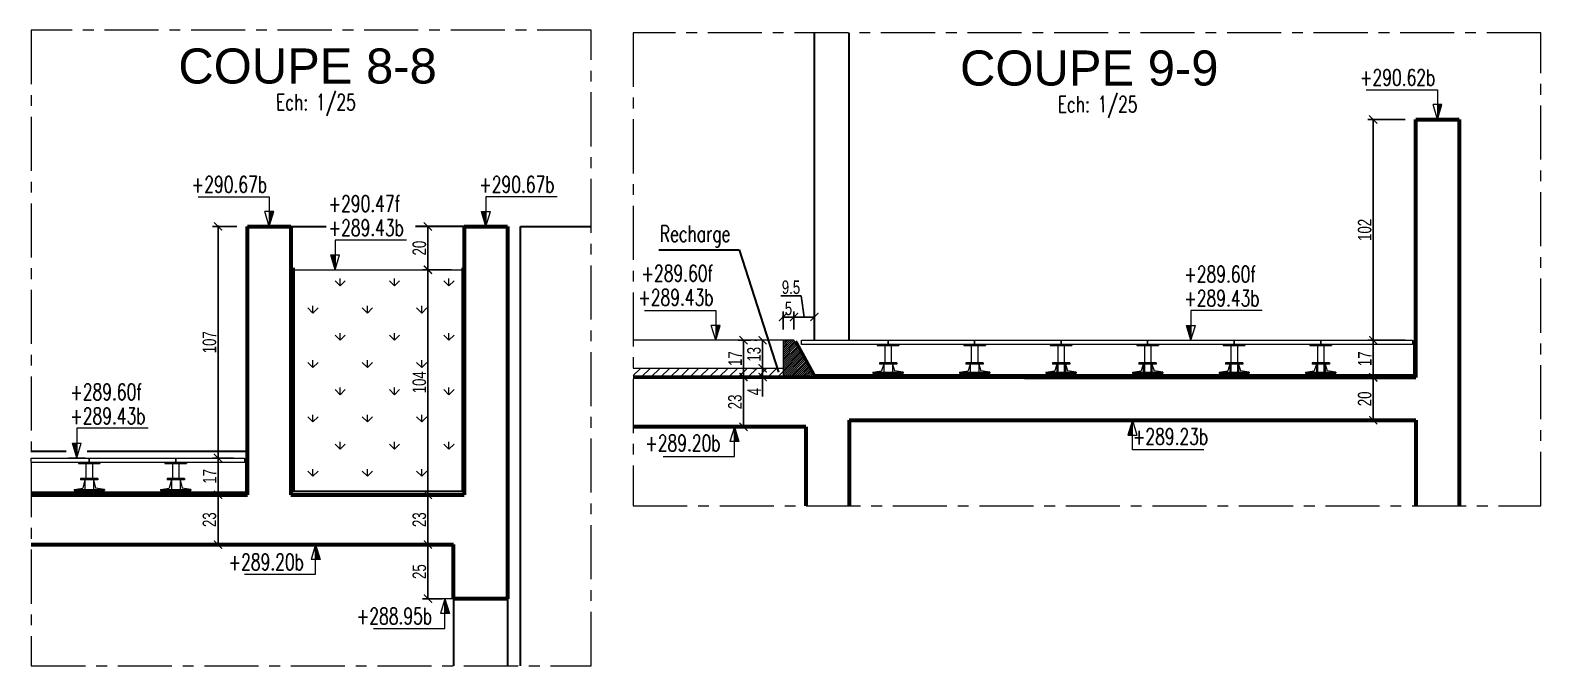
# Model space of a CAD drawing. Header units: metres. Extents: x -12536 to 12621, y -17191 to 9596.
# Drawn here: x 8631 to 9329, y 2100 to 2393 of the extents above; entities that cross this region are included whole.
import ezdxf
from ezdxf.enums import TextEntityAlignment as Align

# ---------------------------------------------------------------- set-up
doc = ezdxf.new("R2010")
doc.units = ezdxf.units.M
doc.header["$MEASUREMENT"] = 0
doc.header["$PDMODE"] = 2
doc.header["$PDSIZE"] = 0.25
doc.linetypes.add('AXES', pattern=[2, 1.25, -0.25, 0.25, -0.25])
doc.linetypes.add('CACHE2', pattern=[4.7625, 3.175, -1.5875])
for name, color, linetype, lineweight in [('B-AXE', 1, 'AXES', 13), ('B-CAC', 5, 'CACHE2', 9), ('B-COT', 1, 'Continuous', 18), ('B-HAC', 8, 'Continuous', 9), ('B-T-VUE', 3, 'Continuous', 30), ('B-TITRE', 7, 'Continuous', 40), ('B-TXT', 3, 'Continuous', 30), ('B-VOILE-BA', 7, 'Continuous', 60), ('COTATION', 1, 'Continuous', 18), ('Plots', 5, 'Continuous', 0)]:
    doc.layers.add(name, color=color, linetype=linetype, lineweight=lineweight)
doc.styles.add('TEXTE', font='arial.ttf', dxfattribs={"width": 0.7})
doc.styles.add('TEXTE50', font='romans.shx', dxfattribs={"width": 0.7, "height": 0.15})
doc.styles.add('TITRE50', font='arial.ttf', dxfattribs={"height": 0.3})
doc.dimstyles.new('COT25CMm', dxfattribs={"dimscale": 0.5, "dimtxt": 12.5, "dimasz": 7.5, "dimexe": 5, "dimexo": 10, "dimgap": 1.5, "dimtad": 1, "dimdec": 1, "dimrnd": 0.5, "dimzin": 12, "dimdsep": 46, "dimtxsty": 'TEXTE', "dimblk1": 'ARCHTICK', "dimblk2": 'ARCHTICK', "dimsah": 1, "dimcen": 0, "dimdle": 0.75, "dimclrd": 1, "dimclre": 1, "dimclrt": 3, "dimadec": 0, "dimazin": 3, "dimtfac": 1, "dimtdec": 1, "dimtmove": 1, "dimatfit": 3, "dimldrblk": 'ARCHTICK', "dimfxl": 1, "dimtolj": 1, "dimtzin": 0, "dimarcsym": 0})

# ---------------------------------------------------------------- blocks, each defined once
blk = doc.blocks.new('niv00')
at = {"layer": 'B-COT'}
for p, q in [((481926.262, -520782.891), (481926.92, -520782.891)), ((481926.92, -520782.891), (481926.92, -520783.165)), ((481926.92, -520783.165), (481926.879, -520783.028)), ((481926.962, -520783.028), (481926.879, -520783.028)), ((481926.92, -520783.165), (481926.962, -520783.028)), ((481926.999, -520783.165), (481926.842, -520783.165))]:
    blk.add_line(p, q, dxfattribs=at)
blk.add_solid([(481926.962, -520783.028), (481926.92, -520783.028), (481926.92, -520783.165)], dxfattribs=at)
blk = doc.blocks.new('_ArchTick')
at = {"color": 0, "linetype": 'ByBlock', "const_width": 0.15}
blk.add_lwpolyline([(-0.5, -0.5), (0.5, 0.5)], dxfattribs=at)
blk = doc.blocks.new('*D530')
at = {"layer": 'B-COT', "color": 1, "lineweight": -2, "transparency": 16777216}
for p, q in [((9266.46, 2352.23), (9249.25, 2352.23)), ((9251.75, 2352.6), (9251.75, 2249.85)), ((9266.46, 2250.23), (9249.25, 2250.23))]:
    blk.add_line(p, q, dxfattribs=at)
at = {"layer": 'Defpoints', "color": 0, "transparency": 16777216}
for p in [(9271.46, 2352.23), (9251.75, 2250.23), (9271.46, 2250.23)]:
    blk.add_point(p, dxfattribs=at)
at = {"layer": 'B-COT', "color": 1, "lineweight": -2, "transparency": 16777216, "xscale": 3.75, "yscale": 3.75, "zscale": 3.75}
for p, rotation in [((9251.75, 2352.23), 90), ((9251.75, 2250.23), 270)]:
    blk.add_blockref('_ArchTick', p, dxfattribs=dict(at, rotation=rotation))
at = {"layer": 'B-COT', "color": 3, "transparency": 16777216, "insert": (9247.81, 2301.23), "char_height": 6.25, "attachment_point": 5, "rotation": 90, "style": 'TEXTE'}
blk.add_mtext('\\A1;102', dxfattribs=at)
blk = doc.blocks.new('*D531')
at = {"layer": 'B-COT', "color": 1, "lineweight": -2, "transparency": 16777216}
for p, q in [((9266.46, 2250.23), (9249.25, 2250.23)), ((9251.75, 2250.6), (9251.75, 2232.68)), ((9266.46, 2233.06), (9249.25, 2233.06))]:
    blk.add_line(p, q, dxfattribs=at)
at = {"layer": 'Defpoints', "color": 0, "transparency": 16777216}
for p in [(9271.46, 2250.23), (9251.75, 2233.06), (9271.46, 2233.06)]:
    blk.add_point(p, dxfattribs=at)
at = {"layer": 'B-COT', "color": 1, "lineweight": -2, "transparency": 16777216, "xscale": 3.75, "yscale": 3.75, "zscale": 3.75}
for p, rotation in [((9251.75, 2250.23), 90), ((9251.75, 2233.06), 270)]:
    blk.add_blockref('_ArchTick', p, dxfattribs=dict(at, rotation=rotation))
at = {"layer": 'B-COT', "color": 3, "transparency": 16777216, "insert": (9247.86, 2241.64), "char_height": 6.25, "attachment_point": 5, "rotation": 90, "style": 'TEXTE'}
blk.add_mtext('\\A1;17', dxfattribs=at)
blk = doc.blocks.new('*D532')
at = {"layer": 'B-COT', "color": 1, "lineweight": -2, "transparency": 16777216}
for p, q in [((9266.46, 2233.06), (9249.25, 2233.06)), ((9251.75, 2233.43), (9251.75, 2212.85)), ((9266.46, 2213.23), (9249.25, 2213.23))]:
    blk.add_line(p, q, dxfattribs=at)
at = {"layer": 'Defpoints', "color": 0, "transparency": 16777216}
for p in [(9271.46, 2233.06), (9251.75, 2213.23), (9271.46, 2213.23)]:
    blk.add_point(p, dxfattribs=at)
at = {"layer": 'B-COT', "color": 1, "lineweight": -2, "transparency": 16777216, "xscale": 3.75, "yscale": 3.75, "zscale": 3.75}
for p, rotation in [((9251.75, 2233.06), 90), ((9251.75, 2213.23), 270)]:
    blk.add_blockref('_ArchTick', p, dxfattribs=dict(at, rotation=rotation))
at = {"layer": 'B-COT', "color": 3, "transparency": 16777216, "insert": (9247.81, 2223.14), "char_height": 6.25, "attachment_point": 5, "rotation": 90, "style": 'TEXTE'}
blk.add_mtext('\\A1;20', dxfattribs=at)
blk = doc.blocks.new('*D533')
at = {"layer": 'B-COT', "color": 1, "lineweight": -2, "transparency": 16777216}
for p, q in [((8964, 2250.23), (8958.16, 2250.23)), ((8960.66, 2250.6), (8960.66, 2232.86)), ((8965.66, 2233.24), (8963.16, 2233.24))]:
    blk.add_line(p, q, dxfattribs=at)
at = {"layer": 'Defpoints', "color": 0, "transparency": 16777216}
for p in [(8969, 2250.23), (8960.66, 2233.24), (8960.66, 2233.24)]:
    blk.add_point(p, dxfattribs=at)
at = {"layer": 'B-COT', "color": 1, "lineweight": -2, "transparency": 16777216, "xscale": 3.75, "yscale": 3.75, "zscale": 3.75}
for p, rotation in [((8960.66, 2250.23), 90), ((8960.66, 2233.24), 270)]:
    blk.add_blockref('_ArchTick', p, dxfattribs=dict(at, rotation=rotation))
at = {"layer": 'B-COT', "color": 3, "transparency": 16777216, "insert": (8956.77, 2241.73), "char_height": 6.25, "attachment_point": 5, "rotation": 90, "style": 'TEXTE'}
blk.add_mtext('\\A1;17', dxfattribs=at)
blk = doc.blocks.new('*D534')
at = {"layer": 'B-COT', "color": 1, "lineweight": -2, "transparency": 16777216}
for p, q in [((8960.66, 2233.61), (8960.66, 2209.85)), ((8965.66, 2233.24), (8963.16, 2233.24)), ((8964, 2210.23), (8958.16, 2210.23))]:
    blk.add_line(p, q, dxfattribs=at)
at = {"layer": 'Defpoints', "color": 0, "transparency": 16777216}
for p in [(8960.66, 2233.24), (8960.66, 2210.23), (8969, 2210.23)]:
    blk.add_point(p, dxfattribs=at)
at = {"layer": 'B-COT', "color": 1, "lineweight": -2, "transparency": 16777216, "xscale": 3.75, "yscale": 3.75, "zscale": 3.75}
for p, rotation in [((8960.66, 2233.24), 90), ((8960.66, 2210.23), 270)]:
    blk.add_blockref('_ArchTick', p, dxfattribs=dict(at, rotation=rotation))
at = {"layer": 'B-COT', "color": 3, "transparency": 16777216, "insert": (8956.72, 2221.73), "char_height": 6.25, "attachment_point": 5, "rotation": 90, "style": 'TEXTE'}
blk.add_mtext('\\A1;23', dxfattribs=at)
blk = doc.blocks.new('*D544')
at = {"layer": 'B-COT', "color": 1, "lineweight": -2, "transparency": 16777216}
for p, q in [((8826.56, 2302.8), (8812.27, 2302.8)), ((8814.77, 2303.17), (8814.77, 2282.42)), ((8825.73, 2282.8), (8812.27, 2282.8))]:
    blk.add_line(p, q, dxfattribs=at)
at = {"layer": 'Defpoints', "color": 0, "transparency": 16777216}
for p in [(8831.56, 2302.8), (8814.77, 2282.8), (8830.73, 2282.8)]:
    blk.add_point(p, dxfattribs=at)
at = {"layer": 'B-COT', "color": 1, "lineweight": -2, "transparency": 16777216, "xscale": 3.75, "yscale": 3.75, "zscale": 3.75}
for p, rotation in [((8814.77, 2302.8), 90), ((8814.77, 2282.8), 270)]:
    blk.add_blockref('_ArchTick', p, dxfattribs=dict(at, rotation=rotation))
at = {"layer": 'B-COT', "color": 3, "transparency": 16777216, "insert": (8810.83, 2292.8), "char_height": 6.25, "attachment_point": 5, "rotation": 90, "style": 'TEXTE'}
blk.add_mtext('\\A1;20', dxfattribs=at)
blk = doc.blocks.new('*D545')
at = {"layer": 'B-COT', "color": 1, "lineweight": -2, "transparency": 16777216}
for p, q in [((8825.73, 2282.8), (8812.27, 2282.8)), ((8814.77, 2283.17), (8814.77, 2178.42)), ((8826.56, 2178.8), (8812.27, 2178.8))]:
    blk.add_line(p, q, dxfattribs=at)
at = {"layer": 'Defpoints', "color": 0, "transparency": 16777216}
for p in [(8830.73, 2282.8), (8814.77, 2178.8), (8831.56, 2178.8)]:
    blk.add_point(p, dxfattribs=at)
at = {"layer": 'B-COT', "color": 1, "lineweight": -2, "transparency": 16777216, "xscale": 3.75, "yscale": 3.75, "zscale": 3.75}
for p, rotation in [((8814.77, 2282.8), 90), ((8814.77, 2178.8), 270)]:
    blk.add_blockref('_ArchTick', p, dxfattribs=dict(at, rotation=rotation))
at = {"layer": 'B-COT', "color": 3, "transparency": 16777216, "insert": (8810.83, 2230.8), "char_height": 6.25, "attachment_point": 5, "rotation": 90, "style": 'TEXTE'}
blk.add_mtext('\\A1;104', dxfattribs=at)
blk = doc.blocks.new('*D546')
at = {"layer": 'B-COT', "color": 1, "lineweight": -2, "transparency": 16777216}
for p, q in [((8826.56, 2178.8), (8812.27, 2178.8)), ((8814.77, 2179.17), (8814.77, 2155.42)), ((8821.56, 2155.8), (8812.27, 2155.8))]:
    blk.add_line(p, q, dxfattribs=at)
at = {"layer": 'Defpoints', "color": 0, "transparency": 16777216}
for p in [(8831.56, 2178.8), (8814.77, 2155.8), (8826.56, 2155.8)]:
    blk.add_point(p, dxfattribs=at)
at = {"layer": 'B-COT', "color": 1, "lineweight": -2, "transparency": 16777216, "xscale": 3.75, "yscale": 3.75, "zscale": 3.75}
for p, rotation in [((8814.77, 2178.8), 90), ((8814.77, 2155.8), 270)]:
    blk.add_blockref('_ArchTick', p, dxfattribs=dict(at, rotation=rotation))
at = {"layer": 'B-COT', "color": 3, "transparency": 16777216, "insert": (8810.83, 2167.3), "char_height": 6.25, "attachment_point": 5, "rotation": 90, "style": 'TEXTE'}
blk.add_mtext('\\A1;23', dxfattribs=at)
blk = doc.blocks.new('*D547')
at = {"layer": 'B-COT', "color": 1, "lineweight": -2, "transparency": 16777216}
for p, q in [((8821.56, 2155.8), (8812.27, 2155.8)), ((8814.77, 2156.17), (8814.77, 2130.42)), ((8821.56, 2130.8), (8812.27, 2130.8))]:
    blk.add_line(p, q, dxfattribs=at)
at = {"layer": 'Defpoints', "color": 0, "transparency": 16777216}
for p in [(8826.56, 2155.8), (8814.77, 2130.8), (8826.56, 2130.8)]:
    blk.add_point(p, dxfattribs=at)
at = {"layer": 'B-COT', "color": 1, "lineweight": -2, "transparency": 16777216, "xscale": 3.75, "yscale": 3.75, "zscale": 3.75}
for p, rotation in [((8814.77, 2155.8), 90), ((8814.77, 2130.8), 270)]:
    blk.add_blockref('_ArchTick', p, dxfattribs=dict(at, rotation=rotation))
at = {"layer": 'B-COT', "color": 3, "transparency": 16777216, "insert": (8810.83, 2143.3), "char_height": 6.25, "attachment_point": 5, "rotation": 90, "style": 'TEXTE'}
blk.add_mtext('\\A1;25', dxfattribs=at)
blk = doc.blocks.new('*D548')
at = {"layer": 'B-COT', "color": 1, "lineweight": -2, "transparency": 16777216}
for p, q in [((8726.44, 2302.8), (8715.26, 2302.8)), ((8717.76, 2303.17), (8717.76, 2195.42)), ((8724.94, 2195.8), (8715.26, 2195.8))]:
    blk.add_line(p, q, dxfattribs=at)
at = {"layer": 'Defpoints', "color": 0, "transparency": 16777216}
for p in [(8731.44, 2302.8), (8717.76, 2195.8), (8729.94, 2195.8)]:
    blk.add_point(p, dxfattribs=at)
at = {"layer": 'B-COT', "color": 1, "lineweight": -2, "transparency": 16777216, "xscale": 3.75, "yscale": 3.75, "zscale": 3.75}
for p, rotation in [((8717.76, 2302.8), 90), ((8717.76, 2195.8), 270)]:
    blk.add_blockref('_ArchTick', p, dxfattribs=dict(at, rotation=rotation))
at = {"layer": 'B-COT', "color": 3, "transparency": 16777216, "insert": (8713.82, 2249.3), "char_height": 6.25, "attachment_point": 5, "rotation": 90, "style": 'TEXTE'}
blk.add_mtext('\\A1;107', dxfattribs=at)
blk = doc.blocks.new('*D549')
at = {"layer": 'B-COT', "color": 1, "lineweight": -2, "transparency": 16777216}
for p, q in [((8724.94, 2195.8), (8715.26, 2195.8)), ((8717.76, 2196.17), (8717.76, 2178.42)), ((8726.44, 2178.8), (8715.26, 2178.8))]:
    blk.add_line(p, q, dxfattribs=at)
at = {"layer": 'Defpoints', "color": 0, "transparency": 16777216}
for p in [(8729.94, 2195.8), (8717.76, 2178.8), (8731.44, 2178.8)]:
    blk.add_point(p, dxfattribs=at)
at = {"layer": 'B-COT', "color": 1, "lineweight": -2, "transparency": 16777216, "xscale": 3.75, "yscale": 3.75, "zscale": 3.75}
for p, rotation in [((8717.76, 2195.8), 90), ((8717.76, 2178.8), 270)]:
    blk.add_blockref('_ArchTick', p, dxfattribs=dict(at, rotation=rotation))
at = {"layer": 'B-COT', "color": 3, "transparency": 16777216, "insert": (8713.87, 2187.3), "char_height": 6.25, "attachment_point": 5, "rotation": 90, "style": 'TEXTE'}
blk.add_mtext('\\A1;17', dxfattribs=at)
blk = doc.blocks.new('*D550')
at = {"layer": 'B-COT', "color": 1, "lineweight": -2, "transparency": 16777216}
for p, q in [((8726.44, 2178.8), (8715.26, 2178.8)), ((8717.76, 2179.17), (8717.76, 2155.42)), ((8720.82, 2155.8), (8715.26, 2155.8))]:
    blk.add_line(p, q, dxfattribs=at)
at = {"layer": 'Defpoints', "color": 0, "transparency": 16777216}
for p in [(8731.44, 2178.8), (8717.76, 2155.8), (8725.82, 2155.8)]:
    blk.add_point(p, dxfattribs=at)
at = {"layer": 'B-COT', "color": 1, "lineweight": -2, "transparency": 16777216, "xscale": 3.75, "yscale": 3.75, "zscale": 3.75}
for p, rotation in [((8717.76, 2178.8), 90), ((8717.76, 2155.8), 270)]:
    blk.add_blockref('_ArchTick', p, dxfattribs=dict(at, rotation=rotation))
at = {"layer": 'B-COT', "color": 3, "transparency": 16777216, "insert": (8713.81, 2167.3), "char_height": 6.25, "attachment_point": 5, "rotation": 90, "style": 'TEXTE'}
blk.add_mtext('\\A1;23', dxfattribs=at)
blk = doc.blocks.new('*D551')
at = {"layer": 'B-COT', "color": 1, "lineweight": -2, "transparency": 16777216}
for p, q in [((8987.36, 2270.74), (8977.86, 2270.74)), ((8988.71, 2260.96), (8987.36, 2270.74)), ((8983.96, 2255.23), (8983.96, 2263.46)), ((8993.46, 2255.23), (8993.46, 2263.46)), ((8993.83, 2260.96), (8983.58, 2260.96))]:
    blk.add_line(p, q, dxfattribs=at)
at = {"layer": 'Defpoints', "color": 0, "transparency": 16777216}
for p in [(8983.96, 2260.96), (8983.96, 2250.23), (8993.46, 2250.23)]:
    blk.add_point(p, dxfattribs=at)
at = {"layer": 'B-COT', "color": 1, "lineweight": -2, "transparency": 16777216, "xscale": 3.75, "yscale": 3.75, "zscale": 3.75, "rotation": 180}
blk.add_blockref('_ArchTick', (8983.96, 2260.96), dxfattribs=at)
at = {"layer": 'B-COT', "color": 1, "lineweight": -2, "transparency": 16777216, "xscale": 3.75, "yscale": 3.75, "zscale": 3.75}
blk.add_blockref('_ArchTick', (8993.46, 2260.96), dxfattribs=at)
at = {"layer": 'B-COT', "color": 3, "transparency": 16777216, "insert": (8982.61, 2274.68), "char_height": 6.25, "attachment_point": 5, "style": 'TEXTE'}
blk.add_mtext('\\A1;9.5', dxfattribs=at)
blk = doc.blocks.new('*D552')
at = {"layer": 'B-COT', "color": 1, "lineweight": -2, "transparency": 16777216}
for p, q in [((8978.96, 2255.23), (8978.96, 2263.46)), ((8983.96, 2255.23), (8983.96, 2263.46)), ((8984.33, 2260.96), (8978.58, 2260.96))]:
    blk.add_line(p, q, dxfattribs=at)
at = {"layer": 'Defpoints', "color": 0, "transparency": 16777216}
for p in [(8978.96, 2260.96), (8978.96, 2250.23), (8983.96, 2250.23)]:
    blk.add_point(p, dxfattribs=at)
at = {"layer": 'B-COT', "color": 1, "lineweight": -2, "transparency": 16777216, "xscale": 3.75, "yscale": 3.75, "zscale": 3.75, "rotation": 180}
blk.add_blockref('_ArchTick', (8978.96, 2260.96), dxfattribs=at)
at = {"layer": 'B-COT', "color": 1, "lineweight": -2, "transparency": 16777216, "xscale": 3.75, "yscale": 3.75, "zscale": 3.75}
blk.add_blockref('_ArchTick', (8983.96, 2260.96), dxfattribs=at)
at = {"layer": 'B-COT', "color": 3, "transparency": 16777216, "insert": (8981.46, 2264.89), "char_height": 6.25, "attachment_point": 5, "style": 'TEXTE'}
blk.add_mtext('\\A1;5', dxfattribs=at)
blk = doc.blocks.new('*D634')
at = {"layer": 'B-COT', "color": 1, "lineweight": -2, "transparency": 16777216}
for p, q in [((8965.01, 2237.23), (8966.98, 2237.23)), ((8969.48, 2232.86), (8969.48, 2237.6)), ((8965.01, 2233.23), (8966.98, 2233.23)), ((8969.48, 2224.21), (8969.48, 2233.23))]:
    blk.add_line(p, q, dxfattribs=at)
at = {"layer": 'Defpoints', "color": 0, "transparency": 16777216}
for p in [(8969.48, 2237.23), (8970.01, 2237.23), (8970.01, 2233.23)]:
    blk.add_point(p, dxfattribs=at)
at = {"layer": 'B-COT', "color": 1, "lineweight": -2, "transparency": 16777216, "xscale": 3.75, "yscale": 3.75, "zscale": 3.75}
for p, rotation in [((8969.48, 2237.23), 90), ((8969.48, 2233.23), 270)]:
    blk.add_blockref('_ArchTick', p, dxfattribs=dict(at, rotation=rotation))
at = {"layer": 'B-COT', "color": 3, "transparency": 16777216, "insert": (8965.61, 2226.48), "char_height": 6.25, "attachment_point": 5, "rotation": 90, "style": 'TEXTE'}
blk.add_mtext('\\A1;4', dxfattribs=at)
blk = doc.blocks.new('*D635')
at = {"layer": 'B-COT', "color": 1, "lineweight": -2, "transparency": 16777216}
for p, q in [((8965.75, 2250.23), (8966.98, 2250.23)), ((8969.48, 2236.85), (8969.48, 2250.6)), ((8965.01, 2237.23), (8966.98, 2237.23))]:
    blk.add_line(p, q, dxfattribs=at)
at = {"layer": 'Defpoints', "color": 0, "transparency": 16777216}
for p in [(8969.48, 2250.23), (8970.75, 2250.23), (8970.01, 2237.23)]:
    blk.add_point(p, dxfattribs=at)
at = {"layer": 'B-COT', "color": 1, "lineweight": -2, "transparency": 16777216, "xscale": 3.75, "yscale": 3.75, "zscale": 3.75}
for p, rotation in [((8969.48, 2250.23), 90), ((8969.48, 2237.23), 270)]:
    blk.add_blockref('_ArchTick', p, dxfattribs=dict(at, rotation=rotation))
at = {"layer": 'B-COT', "color": 3, "transparency": 16777216, "insert": (8965.54, 2243.73), "char_height": 6.25, "attachment_point": 5, "rotation": 90, "style": 'TEXTE'}
blk.add_mtext('\\A1;13', dxfattribs=at)

msp = doc.modelspace()

# ---------------------------------------------------------------- hatches: boundary and pattern name
at = {"layer": 'B-HAC'}
h = msp.add_hatch(dxfattribs=at)
h.set_pattern_fill('ANSI31', color=256)
h.set_pattern_definition([(45, (-99757.4396, -25606.4007), (-2.24506403, 2.24506403), [])])
h.paths.add_polyline_path([(8978.954, 2237.229), (8909.692, 2237.229), (8909.692, 2233.269), (8978.954, 2233.229)])
at = {"layer": 'Plots'}
h = msp.add_hatch(dxfattribs=at)
h.set_pattern_fill('GRASS', color=3, scale=0.7)
h.set_pattern_definition([(90, (-102528.889, -31330.579), (-12.5723586, 12.5723586), [3.33375, -21.8109671]), (45, (-102528.89, -31330.579), (-12.5723586, 12.5723586), [3.33375, -14.44625]), (135, (-102528.89, -31330.579), (-12.5723586, -12.5723586), [3.33375, -14.44625])])
h.paths.add_polyline_path([(8830.735, 2282.799), (8752.912, 2282.799), (8752.912, 2180.392), (8830.735, 2180.392)])
h = msp.add_hatch(dxfattribs=at)
h.set_pattern_fill('ANSI31', color=3, scale=0.2)
h.set_pattern_definition([(45, (-119813.33985, -28258.11037), (-0.449012806, 0.449012806), [])])
h.paths.add_polyline_path([(8983.956, 2250.23), (8978.956, 2250.23), (8978.954, 2233.225), (8993.454, 2233.225)])

# ---------------------------------------------------------------- linework, layer by layer
at = {"layer": 'B-AXE', "ltscale": 20}
for points in [[(8631.442, 2393.486), (8631.442, 2099.788), (8890.315, 2099.788), (8890.315, 2393.486)], [(8909.692, 2392.346), (8909.692, 2173.683), (9329.204, 2173.683), (9329.204, 2392.346)]]:
    msp.add_lwpolyline(points, close=True, dxfattribs=at)
at = {"layer": 'B-CAC', "linetype": 'ByBlock', "ltscale": 70, "const_width": 1}
for points in [[(8752.912, 2283.799), (8752.912, 2180.392), (8830.735, 2180.392), (8830.735, 2283.799)], [(9270.71, 2250.23), (9270.572, 2234.047), (8993.651, 2234.047), (8984.956, 2249.925)], [(8730.693, 2195.799), (8730.693, 2179.837), (8631.442, 2179.837)]]:
    msp.add_lwpolyline(points, dxfattribs=at)
at = {"layer": 'B-T-VUE'}
for p, q in [((8993.456, 2250.23), (8993.456, 2392.346)), ((9009.456, 2250.23), (9009.456, 2392.346)), ((8751.442, 2302.799), (8767.708, 2302.799)), ((8831.561, 2302.799), (8809.084, 2302.799)), ((8857.561, 2099.788), (8857.561, 2302.799)), ((8857.561, 2302.799), (8890.315, 2302.799)), ((8647.615, 2198.799), (8631.442, 2198.799)), ((8731.442, 2198.799), (8657.205, 2198.799)), ((8826.561, 2130.799), (8826.561, 2099.788)), ((8851.561, 2130.799), (8851.561, 2099.788))]:
    msp.add_line(p, q, dxfattribs=at)
at = {"layer": 'B-TXT'}
for p, q in [((8921.468, 2291.927), (8958.654, 2291.927)), ((8958.654, 2291.927), (8976.766, 2235.496))]:
    msp.add_line(p, q, dxfattribs=at)
at = {"layer": 'B-VOILE-BA'}
for p, q in [((9271.456, 2233.058), (9271.456, 2352.23)), ((9271.456, 2352.23), (9291.456, 2352.23)), ((9291.456, 2352.23), (9291.456, 2173.683)), ((8731.442, 2178.799), (8731.442, 2302.799)), ((8731.442, 2302.799), (8751.442, 2302.799)), ((8751.442, 2302.799), (8751.442, 2178.799)), ((8751.442, 2302.799), (8751.442, 2282.799)), ((8831.561, 2302.799), (8851.561, 2302.799)), ((8831.561, 2302.799), (8831.561, 2178.799)), ((8851.561, 2302.799), (8851.561, 2130.799)), ((8909.692, 2233.269), (9271.456, 2233.058)), ((8989.456, 2210.23), (8909.692, 2210.23)), ((8989.456, 2210.23), (8989.456, 2173.683)), ((9009.456, 2213.23), (9271.456, 2213.23)), ((9009.456, 2213.23), (9009.456, 2173.683)), ((9271.456, 2213.23), (9271.456, 2173.683)), ((8631.442, 2178.799), (8731.442, 2178.799)), ((8751.442, 2178.799), (8831.561, 2178.799)), ((8631.442, 2155.799), (8826.561, 2155.799)), ((8826.561, 2130.799), (8826.561, 2155.799)), ((8851.561, 2130.799), (8826.561, 2130.799))]:
    msp.add_line(p, q, dxfattribs=at)
at = {"layer": 'Plots'}
for p, q in [((8751.442, 2282.799), (8831.561, 2282.799)), ((8978.956, 2250.23), (8909.692, 2250.23)), ((9022.456, 2248.23), (9022.456, 2247.73)), ((9025.956, 2248.23), (9025.956, 2248.23)), ((9025.956, 2247.73), (9025.956, 2239.738)), ((9028.956, 2247.73), (9028.956, 2239.738)), ((9032.456, 2248.23), (9032.456, 2247.73)), ((9062.456, 2248.23), (9062.456, 2247.73)), ((9065.956, 2248.23), (9065.956, 2248.23)), ((9065.956, 2247.73), (9065.956, 2239.738)), ((9068.956, 2247.73), (9068.956, 2239.738)), ((9072.456, 2248.23), (9072.456, 2247.73)), ((9102.456, 2248.23), (9102.456, 2247.73)), ((9105.956, 2248.23), (9105.956, 2248.23)), ((9105.956, 2247.73), (9105.956, 2234.047)), ((9108.956, 2247.73), (9108.956, 2234.047)), ((9112.456, 2248.23), (9112.456, 2247.73)), ((9142.456, 2248.23), (9142.456, 2247.73)), ((9145.956, 2248.23), (9145.956, 2248.23)), ((9145.956, 2247.73), (9145.956, 2234.047)), ((9148.956, 2247.73), (9148.956, 2234.047)), ((9152.456, 2248.23), (9152.456, 2247.73)), ((9182.456, 2248.23), (9182.456, 2247.73)), ((9185.956, 2248.23), (9185.956, 2248.23)), ((9185.956, 2247.73), (9185.956, 2234.047)), ((9188.956, 2247.73), (9188.956, 2234.047)), ((9192.456, 2248.23), (9192.456, 2247.73)), ((9222.456, 2248.23), (9222.456, 2247.73)), ((9225.956, 2248.23), (9225.956, 2248.23)), ((9225.956, 2247.73), (9225.956, 2234.047)), ((9228.956, 2247.73), (9228.956, 2234.047)), ((9232.456, 2248.23), (9232.456, 2247.73)), ((8978.954, 2237.229), (8909.692, 2237.229)), ((9020.464, 2235.515), (9024.507, 2236.092)), ((9020.464, 2235.515), (9020.464, 2235.015)), ((9020.464, 2235.515), (9034.464, 2235.515)), ((9020.464, 2235.015), (9034.464, 2235.015)), ((9031.464, 2239.738), (9023.464, 2239.738)), ((9023.464, 2239.738), (9023.464, 2239.238)), ((9031.464, 2239.238), (9023.464, 2239.238)), ((9025.464, 2239.238), (9024.507, 2236.092)), ((9025.464, 2239.238), (9025.464, 2235.515)), ((9029.464, 2239.238), (9029.464, 2235.515)), ((9029.464, 2239.238), (9030.421, 2236.092)), ((9034.464, 2235.515), (9030.421, 2236.092)), ((9031.464, 2239.738), (9031.464, 2239.238)), ((9034.464, 2235.515), (9034.464, 2235.015)), ((9060.464, 2235.515), (9064.507, 2236.092)), ((9060.464, 2235.515), (9060.464, 2235.015)), ((9060.464, 2235.515), (9074.464, 2235.515)), ((9060.464, 2235.015), (9074.464, 2235.015)), ((9071.464, 2239.738), (9063.464, 2239.738)), ((9063.464, 2239.738), (9063.464, 2239.238)), ((9071.464, 2239.238), (9063.464, 2239.238)), ((9065.464, 2239.238), (9064.507, 2236.092)), ((9065.464, 2239.238), (9065.464, 2235.515)), ((9069.464, 2239.238), (9069.464, 2235.515)), ((9069.464, 2239.238), (9070.421, 2236.092)), ((9074.464, 2235.515), (9070.421, 2236.092)), ((9071.464, 2239.738), (9071.464, 2239.238)), ((9074.464, 2235.515), (9074.464, 2235.015)), ((9100.464, 2235.515), (9104.507, 2236.092)), ((9100.464, 2235.515), (9100.464, 2235.015)), ((9100.464, 2235.515), (9114.464, 2235.515)), ((9100.464, 2235.015), (9114.464, 2235.015)), ((9111.464, 2239.738), (9103.464, 2239.738)), ((9103.464, 2239.738), (9103.464, 2239.238)), ((9111.464, 2239.238), (9103.464, 2239.238)), ((9105.464, 2239.238), (9104.507, 2236.092)), ((9105.464, 2239.238), (9105.464, 2235.515)), ((9109.464, 2239.238), (9109.464, 2235.515)), ((9109.464, 2239.238), (9110.421, 2236.092)), ((9114.464, 2235.515), (9110.421, 2236.092)), ((9111.464, 2239.738), (9111.464, 2239.238)), ((9114.464, 2235.515), (9114.464, 2235.015)), ((9140.464, 2235.515), (9144.507, 2236.092)), ((9140.464, 2235.515), (9140.464, 2235.015)), ((9140.464, 2235.515), (9154.464, 2235.515)), ((9140.464, 2235.015), (9154.464, 2235.015)), ((9151.464, 2239.738), (9143.464, 2239.738)), ((9143.464, 2239.738), (9143.464, 2239.238)), ((9151.464, 2239.238), (9143.464, 2239.238)), ((9145.464, 2239.238), (9144.507, 2236.092)), ((9145.464, 2239.238), (9145.464, 2235.515)), ((9149.464, 2239.238), (9149.464, 2235.515)), ((9149.464, 2239.238), (9150.421, 2236.092)), ((9154.464, 2235.515), (9150.421, 2236.092)), ((9151.464, 2239.738), (9151.464, 2239.238)), ((9154.464, 2235.515), (9154.464, 2235.015)), ((9180.464, 2235.515), (9184.507, 2236.092)), ((9180.464, 2235.515), (9180.464, 2235.015)), ((9180.464, 2235.515), (9194.464, 2235.515)), ((9180.464, 2235.015), (9194.464, 2235.015)), ((9191.464, 2239.738), (9183.464, 2239.738)), ((9183.464, 2239.738), (9183.464, 2239.238)), ((9191.464, 2239.238), (9183.464, 2239.238)), ((9185.464, 2239.238), (9184.507, 2236.092)), ((9185.464, 2239.238), (9185.464, 2235.515)), ((9189.464, 2239.238), (9189.464, 2235.515)), ((9189.464, 2239.238), (9190.421, 2236.092)), ((9194.464, 2235.515), (9190.421, 2236.092)), ((9191.464, 2239.738), (9191.464, 2239.238)), ((9194.464, 2235.515), (9194.464, 2235.015)), ((9220.464, 2235.515), (9224.507, 2236.092)), ((9220.464, 2235.515), (9220.464, 2235.015)), ((9220.464, 2235.515), (9234.464, 2235.515)), ((9220.464, 2235.015), (9234.464, 2235.015)), ((9231.464, 2239.738), (9223.464, 2239.738)), ((9223.464, 2239.738), (9223.464, 2239.238)), ((9231.464, 2239.238), (9223.464, 2239.238)), ((9225.464, 2239.238), (9224.507, 2236.092)), ((9225.464, 2239.238), (9225.464, 2235.515)), ((9229.464, 2239.238), (9229.464, 2235.515)), ((9229.464, 2239.238), (9230.421, 2236.092)), ((9234.464, 2235.515), (9230.421, 2236.092)), ((9231.464, 2239.738), (9231.464, 2239.238)), ((9234.464, 2235.515), (9234.464, 2235.015)), ((8653.197, 2193.799), (8653.197, 2193.299)), ((8656.697, 2193.8), (8656.697, 2193.799)), ((8656.697, 2193.299), (8656.697, 2186.257)), ((8659.697, 2193.299), (8659.697, 2186.257)), ((8663.197, 2193.799), (8663.197, 2193.299)), ((8693.197, 2193.799), (8693.197, 2193.299)), ((8696.697, 2193.8), (8696.697, 2193.799)), ((8696.697, 2193.299), (8696.697, 2186.257)), ((8699.697, 2193.299), (8699.697, 2186.257)), ((8703.197, 2193.799), (8703.197, 2193.299)), ((8662.205, 2186.257), (8654.205, 2186.257)), ((8654.205, 2186.257), (8654.205, 2185.757)), ((8662.205, 2185.757), (8654.205, 2185.757)), ((8656.205, 2185.757), (8655.248, 2181.789)), ((8656.205, 2185.757), (8656.205, 2181.211)), ((8660.205, 2185.757), (8660.205, 2181.211)), ((8660.205, 2185.757), (8661.162, 2181.789)), ((8662.205, 2186.257), (8662.205, 2185.757)), ((8702.205, 2186.257), (8694.205, 2186.257)), ((8694.205, 2186.257), (8694.205, 2185.757)), ((8702.205, 2185.757), (8694.205, 2185.757)), ((8696.205, 2185.757), (8695.248, 2181.789)), ((8696.205, 2185.757), (8696.205, 2181.211)), ((8700.205, 2185.757), (8700.205, 2181.211)), ((8700.205, 2185.757), (8701.162, 2181.789)), ((8702.205, 2186.257), (8702.205, 2185.757)), ((8651.205, 2181.211), (8655.248, 2181.789)), ((8651.205, 2181.211), (8651.205, 2180.711)), ((8651.205, 2181.211), (8665.205, 2181.211)), ((8651.205, 2180.711), (8665.205, 2180.711)), ((8665.205, 2181.211), (8661.162, 2181.789)), ((8665.205, 2181.211), (8665.205, 2180.711)), ((8691.205, 2181.211), (8695.248, 2181.789)), ((8691.205, 2181.211), (8691.205, 2180.711)), ((8691.205, 2181.211), (8705.205, 2181.211)), ((8691.205, 2180.711), (8705.205, 2180.711)), ((8705.205, 2181.211), (8701.162, 2181.789)), ((8705.205, 2181.211), (8705.205, 2180.711))]:
    msp.add_line(p, q, dxfattribs=at)
at = {"layer": 'Plots', "color": 3}
msp.add_lwpolyline([(8983.956, 2250.23), (8978.956, 2250.23), (8978.954, 2233.225), (8993.454, 2233.225)], close=True, dxfattribs=at)
at = {"layer": 'Plots'}
for points in [[(8987.456, 2248.23), (8987.456, 2250.23), (9027.456, 2250.23), (9027.456, 2248.23)], [(9027.456, 2248.23), (9027.456, 2250.23), (9067.456, 2250.23), (9067.456, 2248.23)], [(9067.456, 2248.23), (9067.456, 2250.23), (9107.456, 2250.23), (9107.456, 2248.23)], [(9107.456, 2248.23), (9107.456, 2250.23), (9147.456, 2250.23), (9147.456, 2248.23)], [(9147.456, 2248.23), (9147.456, 2250.23), (9187.456, 2250.23), (9187.456, 2248.23)], [(9187.456, 2248.23), (9187.456, 2250.23), (9227.456, 2250.23), (9227.456, 2248.23)], [(9227.456, 2248.23), (9227.456, 2250.23), (9269.956, 2250.23), (9269.956, 2248.23)], [(8631.442, 2193.799), (8631.442, 2195.799), (8658.197, 2195.799), (8658.197, 2193.799)], [(8658.197, 2193.799), (8658.197, 2195.799), (8698.197, 2195.799), (8698.197, 2193.799)], [(8698.197, 2193.799), (8698.197, 2195.799), (8729.942, 2195.799), (8729.942, 2193.799)]]:
    msp.add_lwpolyline(points, close=True, dxfattribs=at)
for points in [[(9022.456, 2248.23), (9032.456, 2248.23)], [(9022.456, 2247.73), (9032.456, 2247.73)], [(9062.456, 2248.23), (9072.456, 2248.23)], [(9062.456, 2247.73), (9072.456, 2247.73)], [(9102.456, 2248.23), (9112.456, 2248.23)], [(9102.456, 2247.73), (9112.456, 2247.73)], [(9142.456, 2248.23), (9152.456, 2248.23)], [(9142.456, 2247.73), (9152.456, 2247.73)], [(9182.456, 2248.23), (9192.456, 2248.23)], [(9182.456, 2247.73), (9192.456, 2247.73)], [(9222.456, 2248.23), (9232.456, 2248.23)], [(9222.456, 2247.73), (9232.456, 2247.73)], [(8653.197, 2193.799), (8663.197, 2193.799)], [(8653.197, 2193.299), (8663.197, 2193.299)], [(8693.197, 2193.799), (8703.197, 2193.799)], [(8693.197, 2193.299), (8703.197, 2193.299)]]:
    msp.add_lwpolyline(points, dxfattribs=at)

# ---------------------------------------------------------------- block references
at = {"layer": 'COTATION', "yscale": 50.00000000000006, "zscale": 50.00000000000006}
for p, xscale in [((-24087064.568, 26041510.497), 50.00000000000006), ((-24087604.582, 26041461.067), 50.00000000000006), ((24105187.585, 26041461.067), -50.00000000000006), ((24105117.936, 26041441.067), -50.00000000000006), ((-24087398.184, 26041408.497), 50.00000000000006), ((24105513.48, 26041408.497), -50.00000000000006), ((24104998.519, 26041354.067), -50.00000000000006)]:
    msp.add_blockref('niv00', p, dxfattribs=dict(at, xscale=xscale))
at = {"layer": 'COTATION', "yscale": 50.00000000000006, "zscale": 50.00000000000006, "rotation": 180}
for p, xscale in [((-24087389.535, -26036948.037), -50.00000000000006), ((24105486.48, -26036945.037), 50.00000000000006), ((-24087583.136, -26037002.468), -50.00000000000006), ((-24087523.402, -26037027.468), -50.00000000000006)]:
    msp.add_blockref('niv00', p, dxfattribs=dict(at, xscale=xscale))

# ---------------------------------------------------------------- texts
at = {"layer": 'B-TITRE', "color": 2, "style": 'TITRE50'}
msp.add_text('COUPE 8-8', height=16.2, rotation=0.000001, dxfattribs=at).set_placement((8759.16, 2368.856), align=Align.CENTER)
at = {"layer": 'B-TITRE', "color": 6, "style": 'TITRE50'}
msp.add_text('COUPE 9-9', height=16.2, rotation=0.000001, dxfattribs=at).set_placement((9120.491, 2367.916), align=Align.CENTER)
at = {"layer": 'B-TXT', "style": 'TEXTE50', "width": 0.7}
for s, rotation, p in [('+290.62b', 0.000001, (9245.565, 2367.911)), ('+290.67b', 0.000001, (8705.551, 2318.481)), ('+290.67b', 359.999999, (8838.453, 2318.481)), ('+290.47f', 359.999999, (8768.804, 2309.604)), ('+289.43b', 359.999999, (8768.804, 2298.481)), ('Recharge', 0.000001, (8921.992, 2295.714)), ('+289.60f', 0.000001, (8913.448, 2277.41)), ('+289.60f', 359.999999, (9164.347, 2277.035)), ('+289.43b', 0.000001, (8911.948, 2266.286)), ('+289.43b', 359.999999, (9164.347, 2265.911)), ('+289.60f', 359.999999, (8649.387, 2222.604)), ('+289.43b', 359.999999, (8649.387, 2211.481)), ('+289.23b', 0.000001, (9140.579, 2201.971)), ('+289.20b', 359.999999, (8915.188, 2198.971)), ('+289.20b', 0.000001, (8722.585, 2144.03)), ('+288.95b', 0.000001, (8781.836, 2119.03))]:
    msp.add_text(s, height=7.5, rotation=rotation, dxfattribs=at).set_placement(p)
for p in [(8763.033, 2356.492), (9124.364, 2355.551)]:
    msp.add_text('Ech: 1/25', height=7.5, rotation=0.042499, dxfattribs=at).set_placement(p, align=Align.CENTER)

# ---------------------------------------------------------------- dimensions: what is measured, and where the dimension line sits
at = {"layer": 'B-COT'}
for base, p1, p2, picture, middle in [((9251.749, 2250.23), (9271.456, 2352.23), (9271.456, 2250.23), '*D530', (9247.808, 2301.23)), ((8717.757, 2195.799), (8731.442, 2302.799), (8729.942, 2195.799), '*D548', (8713.815, 2249.299)), ((8814.772, 2282.799), (8831.561, 2302.799), (8830.735, 2282.799), '*D544', (8810.831, 2292.799)), ((8814.772, 2178.799), (8830.735, 2282.799), (8831.561, 2178.799), '*D545', (8810.831, 2230.799)), ((8960.658, 2233.24), (8969.004, 2250.23), (8960.658, 2233.24), '*D533', (8956.771, 2241.735)), ((8969.483, 2250.23), (8970.014, 2237.229), (8970.748, 2250.23), '*D635', (8965.54, 2243.729)), ((9251.749, 2233.058), (9271.456, 2250.23), (9271.456, 2233.058), '*D531', (9247.862, 2241.644)), ((8960.658, 2210.23), (8960.658, 2233.24), (8969.004, 2210.23), '*D534', (8956.715, 2221.735)), ((9251.749, 2213.23), (9271.456, 2233.058), (9271.456, 2213.23), '*D532', (9247.808, 2223.144)), ((8717.757, 2178.799), (8729.942, 2195.799), (8731.442, 2178.799), '*D549', (8713.869, 2187.299)), ((8717.757, 2155.799), (8731.442, 2178.799), (8725.817, 2155.799), '*D550', (8713.813, 2167.299)), ((8814.772, 2155.799), (8831.561, 2178.799), (8826.561, 2155.799), '*D546', (8810.829, 2167.299)), ((8814.772, 2130.799), (8826.561, 2155.799), (8826.561, 2130.799), '*D547', (8810.831, 2143.299))]:
    dim = msp.add_linear_dim(base=base, p1=p1, p2=p2, angle=90, dimstyle='COT25CMm', dxfattribs=at)
    dim.commit()
    dim.dimension.update_dxf_attribs({"geometry": picture, "text_midpoint": middle})
dim = msp.add_linear_dim(base=(8983.956, 2260.961), p1=(8993.456, 2250.23), p2=(8983.956, 2250.23), dimstyle='COT25CMm', dxfattribs=at)
dim.commit()
dim.dimension.update_dxf_attribs({"geometry": '*D551', "text_midpoint": (8986.611, 2270.739), "dimtype": 160})
dim = msp.add_linear_dim(base=(8978.956, 2260.961), p1=(8983.956, 2250.23), p2=(8978.956, 2250.23), dimstyle='COT25CMm', dxfattribs=at)
dim.commit()
dim.dimension.update_dxf_attribs({"geometry": '*D552', "text_midpoint": (8981.456, 2264.89)})
dim = msp.add_linear_dim(base=(8969.483, 2237.229), p1=(8970.014, 2233.234), p2=(8970.014, 2237.229), angle=90, dimstyle='COT25CMm', dxfattribs=at)
dim.commit()
dim.dimension.update_dxf_attribs({"geometry": '*D634', "text_midpoint": (8971.066, 2226.476), "dimtype": 160})

doc.saveas('drawing.dxf')
